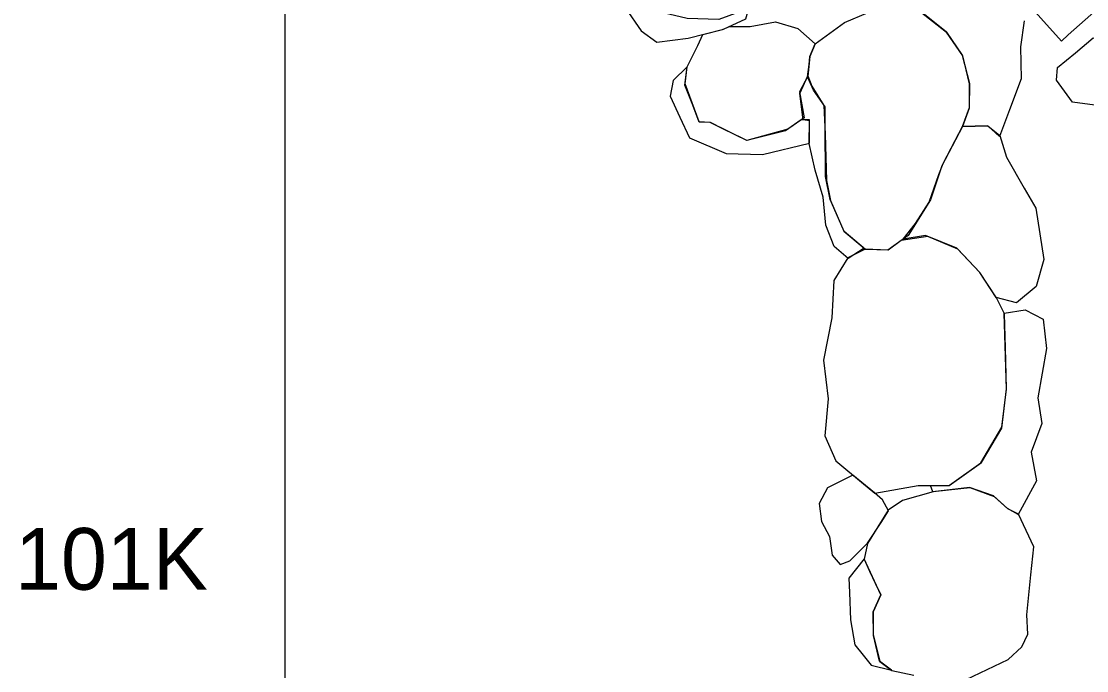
# Model space of a CAD drawing. Extents: x 280 to 390, y 550 to 640.
# Drawn here: x 327.8 to 336.43, y 610.34 to 615.6 of the extents above; entities that cross this region are included whole.
import ezdxf

# ---------------------------------------------------------------- set-up
doc = ezdxf.new("R2010")
doc.units = 0
for name, color, linetype in [('Brick', 7, 'Continuous'), ('Quadrat Numbers', 7, 'Continuous'), ('Quadrats', 7, 'Continuous'), ('Stone', 7, 'Continuous')]:
    doc.layers.add(name, color=color, linetype=linetype)

msp = doc.modelspace()

# ---------------------------------------------------------------- linework, layer by layer
at = {"layer": 'Brick'}
for points in [[(335.8883, 615.9459), (336.1479, 616.2058), (336.3932, 616.3742), (336.4755, 616.4307), (336.5618, 616.305), (336.6481, 616.0711), (336.6432, 615.816), (336.4605, 615.6524), (336.2778, 615.4888), (336.2226, 615.4394), (336.0567, 615.6247), (335.9398, 615.7552)], [(336.3114, 614.9451), (336.1816, 615.1231), (336.1912, 615.2242), (336.3355, 615.3445), (336.4798, 615.4648), (336.6144, 615.4311), (336.6529, 615.3204), (336.6913, 615.2097), (336.6384, 615.0654), (336.5375, 614.9643), (336.4942, 614.921)]]:
    msp.add_lwpolyline(points, close=True, dxfattribs=at)
at = {"layer": 'Quadrats'}
msp.add_line((329.9377, 609.9718), (329.9377, 619.9718), dxfattribs=at)
at = {"layer": 'Stone'}
for points in [[(332.6663, 616.3967), (332.5929, 616.2204), (332.5705, 616.05), (332.6489, 615.9177), (332.6937, 615.707), (332.8191, 615.5231), (332.9468, 615.4312), (333.2, 615.4626), (333.4868, 615.5366), (333.6682, 615.6195), (333.693, 615.7028), (333.4488, 615.613), (333.1936, 615.6213), (332.9536, 615.6801), (332.7593, 615.8802), (332.6773, 616.034), (332.6556, 616.2248)], [(334.2285, 615.4182), (334.4652, 615.5899), (334.6587, 615.6723), (334.854, 615.7038), (335.079, 615.6784), (335.2922, 615.5117), (335.4196, 615.3254), (335.4771, 615.0966), (335.4754, 614.8948), (335.4207, 614.7467), (335.2549, 614.4291), (335.163, 614.1532), (334.9821, 613.8659), (334.8184, 613.7452), (334.6375, 613.7509), (334.4623, 613.8975), (334.3504, 614.1561), (334.313, 614.3428), (334.3102, 614.7451), (334.309, 614.9062), (334.2154, 615.0411), (334.1661, 615.1507), (334.1792, 615.251), (334.1861, 615.3155)], [(333.5354, 615.5588), (333.7023, 615.5588), (333.9086, 615.5963), (334.0879, 615.5422), (334.23, 615.4169), (334.186, 615.3154), (334.1691, 615.1563), (334.1014, 615.0276), (334.1386, 614.8178), (333.9898, 614.7128), (333.6752, 614.635), (333.4824, 614.7298), (333.3804, 614.7799), (333.2896, 614.7839), (333.232, 614.9329), (333.1745, 615.0818), (333.1915, 615.2307), (333.2794, 615.4034), (333.3202, 615.4936), (333.4791, 615.5346)], [(333.1915, 615.2307), (333.0798, 615.119), (333.0561, 614.9938), (333.1339, 614.8245), (333.2118, 614.6553), (333.5094, 614.53), (333.8037, 614.5199), (334.1826, 614.6113), (334.1826, 614.8008), (334.1162, 614.8019), (334.0072, 614.7251), (333.6752, 614.635), (333.3775, 614.78), (333.2887, 614.7862), (333.1758, 615.0926)], [(334.6245, 613.7618), (334.4968, 613.6791), (334.3819, 613.7768), (334.3159, 613.9492), (334.2929, 614.1762), (334.2298, 614.3946), (334.1815, 614.611), (334.1826, 614.794), (334.1322, 614.8017), (334.1038, 615.0145), (334.1694, 615.1592), (334.2006, 615.0741), (334.3003, 614.9187), (334.3106, 614.6848), (334.3195, 614.3102), (334.3538, 614.1482), (334.4619, 613.8985)], [(335.7245, 614.6745), (335.7774, 614.4987), (335.921, 614.2494), (336.0154, 614.0855), (336.0477, 613.8775), (336.08, 613.6696), (336.0181, 613.4507), (335.8576, 613.3197), (335.6929, 613.3619), (335.562, 613.5648), (335.3762, 613.7634), (335.2495, 613.8141), (335.1228, 613.8648), (334.9411, 613.8357), (335.0424, 613.9617), (335.1514, 614.1348), (335.2313, 614.3583), (335.2641, 614.4466), (335.3623, 614.6348), (335.4207, 614.7467), (335.6271, 614.7535)], [(334.4926, 613.6827), (334.3795, 613.5014), (334.3711, 613.3493), (334.3626, 613.1971), (334.2951, 612.8548), (334.3331, 612.5421), (334.3077, 612.2421), (334.3964, 612.0392), (334.6202, 611.8533), (334.7118, 611.7772), (335.0637, 611.8406), (335.3129, 611.8406), (335.5747, 612.0265), (335.7394, 612.3054), (335.7774, 612.6224), (335.769, 612.9562), (335.762, 613.2309), (335.6969, 613.3609), (335.562, 613.5648), (335.3844, 613.7547), (335.1417, 613.8573), (334.924, 613.823), (334.82, 613.7463), (334.6349, 613.7531)], [(335.7592, 613.2365), (335.9279, 613.2638), (336.0746, 613.1877), (336.1017, 612.9485), (336.0311, 612.5489), (336.0637, 612.3423), (335.9768, 612.1085), (336.0202, 611.8775), (335.8735, 611.6056), (335.7858, 611.653), (335.6725, 611.7552), (335.4796, 611.8231), (335.2949, 611.8014), (335.1803, 611.7879), (335.1618, 611.8406), (335.3172, 611.8436), (335.5711, 612.024), (335.7401, 612.3117), (335.7772, 612.6207)], [(334.5345, 611.9245), (334.3278, 611.8204), (334.2599, 611.6953), (334.2789, 611.5486), (334.3441, 611.4262), (334.3658, 611.2767), (334.431, 611.2006), (334.5098, 611.2305), (334.6538, 611.3719), (334.7625, 611.5404), (334.8231, 611.6345), (334.7733, 611.7225), (334.7084, 611.78)], [(334.6255, 611.2465), (334.5026, 611.0882), (334.5069, 610.9725), (334.515, 610.7515), (334.5497, 610.5482), (334.6161, 610.4668), (334.6824, 610.3854), (334.8467, 610.3446), (334.7504, 610.4179), (334.7015, 610.6258), (334.6996, 610.8161), (334.7595, 610.9532)]]:
    msp.add_lwpolyline(points, close=True, dxfattribs=at)
for points in [[(335.9202, 615.6039), (335.8909, 615.3932), (335.8977, 615.1326), (335.803, 614.8821), (335.7214, 614.6664), (335.6271, 614.7535), (335.4207, 614.7467), (335.4782, 614.9024), (335.4782, 615.092), (335.4241, 615.3188), (335.2922, 615.5117), (335.0858, 615.6776)], [(335.4526, 610.2682), (335.6224, 610.349), (335.7922, 610.4298), (335.9029, 610.5332), (335.95, 610.6361), (335.9436, 610.7925), (335.9757, 611.116), (335.9981, 611.3422), (335.8748, 611.6081), (335.7893, 611.6511), (335.6805, 611.7479), (335.4828, 611.822), (335.1838, 611.7883), (334.9351, 611.7181), (334.8207, 611.6389), (334.6527, 611.3708), (334.6246, 611.2424), (334.6696, 611.146), (334.7146, 611.0496), (334.7595, 610.9532), (334.6996, 610.8161), (334.6996, 610.6339), (334.7253, 610.5247), (334.751, 610.4154), (334.8494, 610.3426), (335.0272, 610.304)]]:
    msp.add_lwpolyline(points, dxfattribs=at)

# ---------------------------------------------------------------- texts
at = {"layer": 'Quadrat Numbers'}
msp.add_text('101K', height=0.5, dxfattribs=at).set_placement((327.7506, 610.9955))

doc.saveas('drawing.dxf')
